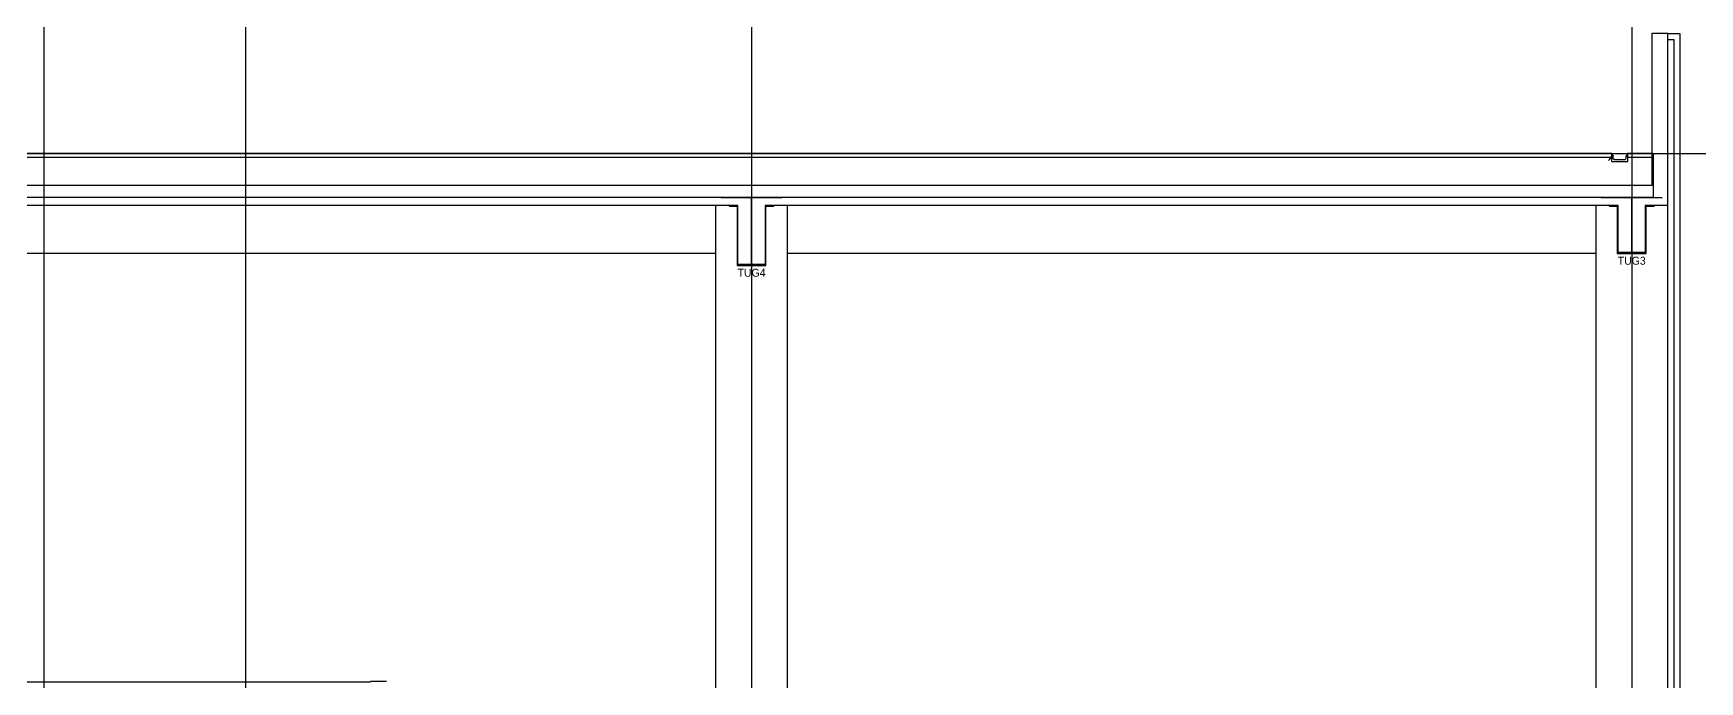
# Model space of a CAD drawing. Extents: x 152195838 to 323921156, y 365159662 to 730681027.
# Drawn here: x 160677532 to 160698357, y 365225463 to 365233563 of the extents above; entities that cross this region are included whole.
import ezdxf
from ezdxf.enums import TextEntityAlignment as Align
from ezdxf.xclip import XClip

# ---------------------------------------------------------------- set-up
doc = ezdxf.new("R2010")
doc.units = 0
doc.header["$MEASUREMENT"] = 0
doc.header["$XCLIPFRAME"] = 0
doc.linetypes.add('CEN', pattern=[63, 60, -1, 1, -1])
doc.linetypes.add('H4', pattern=[4, 2, -2])
doc.layers.get('0').update_dxf_attribs({"linetype": 'CONTINUOUS'})
doc.layers.get('Defpoints').update_dxf_attribs({"linetype": 'CONTINUOUS'})
for name, color, linetype in [('4', 4, 'CONTINUOUS'), ('4A.TEC CEN', 1, 'CEN'), ('4A.TEC 단열재', 252, 'CONTINUOUS'), ('4A.TEC 마감선 1', 6, 'CONTINUOUS'), ('4A.TEC 벽체 1', 2, 'CONTINUOUS'), ('4A.TEC 벽체 3', 4, 'CONTINUOUS'), ('6A', 6, 'H4'), ('ELE', 4, 'CONTINUOUS'), ('FIN', 6, 'CONTINUOUS'), ('k-BESTO', 4, 'CONTINUOUS'), ('STL', 3, 'CONTINUOUS'), ('㈜SE&C 기둥', 2, 'CONTINUOUS'), ('㈜SE&C 벽체 1', 2, 'CONTINUOUS'), ('㈜SE&C 벽체 4', 7, 'CONTINUOUS')]:
    doc.layers.add(name, color=color, linetype=linetype)
doc.layers.add('DEFPOINT', color=135, linetype='CONTINUOUS', plot=False)
doc.styles.add('돋움', font='')
doc.styles.get('돋움').set_extended_font_data('돋움')

# ---------------------------------------------------------------- blocks, each defined once
blk = doc.blocks.new('3층계단')
at = {"layer": '4A.TEC CEN', "color": 8, "ltscale": 500}
blk.add_line((58362, 59210, 0), (92848, 59210, 0), dxfattribs=at)
at = {"layer": '4A.TEC 벽체 1'}
blk.add_line((71770, 52610, 0), (77810, 52610, 0), dxfattribs=at)
at = {"layer": 'DEFPOINT'}
for p, q in [((73530, -101367, 0), (73530, 85495, 0)), ((76050, -101367, 0), (76050, 85495, 0))]:
    blk.add_line(p, q, dxfattribs=at)
blk = doc.blocks.new('zw$BDE9')
at = {"layer": '4'}
for p, q in [((41, 0), (41, 71)), ((41, 0), (241, 0)), ((241, 0), (241, 71))]:
    blk.add_line(p, q, dxfattribs=at)
at = {"layer": '6A'}
for p, q in [((41, 71), (0, 10)), ((43, 66), (5, 10)), ((61, 71), (41, 71)), ((61, 66), (43, 66))]:
    blk.add_line(p, q, dxfattribs=at)
at = {"layer": 'FIN'}
for p, q in [((61, 34), (61, 71)), ((76, 20), (61, 34)), ((206, 20), (76, 20)), ((221, 35), (206, 20)), ((221, 35), (221, 71))]:
    blk.add_line(p, q, dxfattribs=at)
at = {"layer": 'STL'}
for points in [[(41, 100), (42, 100, -0.414214), (45, 97), (45, 75), (58, 75, -0.414214), (61, 72), (61, 71), (41, 71)], [(241, 100), (239, 100, 0.414214), (237, 97), (237, 75), (223, 75, 0.414214), (221, 72), (221, 71), (241, 71)]]:
    blk.add_lwpolyline(points, format="xyb", close=True, dxfattribs=at)
blk = doc.blocks.new('A$C41129959')
at = {"layer": '4A.TEC 마감선 1'}
for p, q in [((20, 450), (0, 435)), ((0, 435), (0, 50))]:
    blk.add_line(p, q, dxfattribs=at)
at = {"layer": '㈜SE&C 벽체 1'}
blk.add_lwpolyline([(0, 450), (20, 450), (20, -100)], dxfattribs=at)
blk = doc.blocks.new('A$Cd58d5578')
at = {"layer": 'Defpoints'}
for p, q in [((0, 864), (760, 864)), ((380, 164), (380, 864))]:
    blk.add_line(p, q, dxfattribs=at)
at = {"layer": 'k-BESTO'}
for p, q in [((100, 764), (100, 754)), ((210, 764), (100, 764)), ((100, 764), (100, 764)), ((100, 754), (200, 754)), ((200, 754), (200, 164)), ((210, 174), (210, 764)), ((660, 764), (550, 764)), ((550, 764), (550, 174)), ((560, 164), (560, 754)), ((560, 754), (660, 754)), ((660, 754), (660, 764)), ((200, 164), (560, 164)), ((550, 174), (210, 174))]:
    blk.add_line(p, q, dxfattribs=at)
at = {"layer": 'DEFPOINT', "linetype": 'ByBlock', "style": '돋움'}
blk.add_text('TUG3', height=100, dxfattribs=at).set_placement((206, 73), align=Align.MIDDLE_LEFT)
blk = doc.blocks.new('A$C42906cf6')
at = {"layer": 'Defpoints'}
for p, q in [((0, 1014), (760, 1014)), ((380, 164), (380, 1014))]:
    blk.add_line(p, q, dxfattribs=at)
at = {"layer": 'k-BESTO'}
for p, q in [((100, 914), (100, 904)), ((210, 914), (100, 914)), ((100, 914), (100, 914)), ((100, 904), (200, 904)), ((200, 904), (200, 164)), ((210, 174), (210, 914)), ((660, 914), (550, 914)), ((550, 914), (550, 174)), ((560, 164), (560, 904)), ((560, 904), (660, 904)), ((660, 904), (660, 914)), ((200, 164), (560, 164)), ((550, 174), (210, 174))]:
    blk.add_line(p, q, dxfattribs=at)
at = {"layer": 'DEFPOINT', "linetype": 'ByBlock', "style": '돋움'}
blk.add_text('TUG4', height=100, dxfattribs=at).set_placement((206, 73), align=Align.MIDDLE_LEFT)
blk = doc.blocks.new('AFQWF')
at = {"layer": '4A.TEC 단열재'}
blk.add_line((77713, 9600), (22063, 9600), dxfattribs=at)
at = {"layer": '4A.TEC 마감선 1', "color": 6, "ltscale": 0.5}
for p, q in [((77213, 10000), (22063, 10000)), ((77713, 10000), (77413, 10000)), ((77213, 9950), (22063, 9950)), ((77713, 9950), (77413, 9950))]:
    blk.add_line(p, q, dxfattribs=at)
at = {"layer": '㈜SE&C 기둥', "color": 8, "ltscale": 0.5}
for points in [[(66013, 9350), (66013, 0)], [(66913, 0), (66913, 9350)], [(77013, 9350), (77013, 0)], [(77913, 0), (77913, 9350)]]:
    blk.add_lwpolyline(points, dxfattribs=at)
at = {"layer": '㈜SE&C 벽체 1'}
for p, q in [((77733, 9450), (22063, 9450)), ((66293, 9350), (55633, 9350)), ((77293, 9350), (66633, 9350)), ((77913, 9350), (77633, 9350))]:
    blk.add_line(p, q, dxfattribs=at)
blk.add_lwpolyline([(77913, 9350), (77913, 11500), (77713, 11500), (77713, 10000)], dxfattribs=at)
at = {"layer": '㈜SE&C 벽체 4'}
for p, q in [((66013, 8750), (55913, 8750)), ((77013, 8750), (66913, 8750))]:
    blk.add_line(p, q, dxfattribs=at)
at = {"layer": '4A.TEC 마감선 1'}
blk.add_blockref('zw$BDE9', (77172, 9900), dxfattribs=at)
at = {"layer": '4A.TEC 벽체 3', "linetype": 'Continuous'}
blk.add_blockref('A$C41129959', (77713, 9550), dxfattribs=at)
at = {"layer": 'ELE'}
for name, p in [('A$C42906cf6', (66083, 8436)), ('A$Cd58d5578', (77083, 8586))]:
    blk.add_blockref(name, p, dxfattribs=at)

msp = doc.modelspace()

# ---------------------------------------------------------------- linework, layer by layer
at = {"layer": '4A.TEC CEN', "color": 8, "ltscale": 500}
msp.add_line((160545434.12, 365232063.33), (160776798.99, 365232063.33), dxfattribs=at)
at = {"layer": '4A.TEC CEN', "color": 8, "ltscale": 500, "flags": 128}
for points in [[(160686506.94, 365253346.04), (160686506.94, 365183761.87)], [(160697506.94, 365253346.04), (160697506.94, 365183761.87)]]:
    msp.add_lwpolyline(points, dxfattribs=at)
at = {"layer": '4A.TEC 벽체 3'}
for points in [[(160697956.94, 365233563.33), (160698106.94, 365233563.33), (160698106.94, 365212063.33)], [(160697956.94, 365233488.33), (160698031.94, 365233488.33), (160698031.94, 365212063.33)]]:
    msp.add_lwpolyline(points, dxfattribs=at)
at = {"layer": '㈜SE&C 벽체 1'}
msp.add_line((160681946.94, 365225463.33), (160681746.94, 365225463.33), dxfattribs=at)

# ---------------------------------------------------------------- block references
ref = msp.add_blockref('3층계단', (160604137.42, 365172853.16))
XClip(ref).set_block_clipping_path([(71969.5286620855, 10908.7128179073), (77609.5286620855, 80492.8788198829)])
at = {"layer": 'ELE'}
msp.add_blockref('AFQWF', (160620044.2, 365222063.33), dxfattribs=at)

doc.saveas('drawing.dxf')
